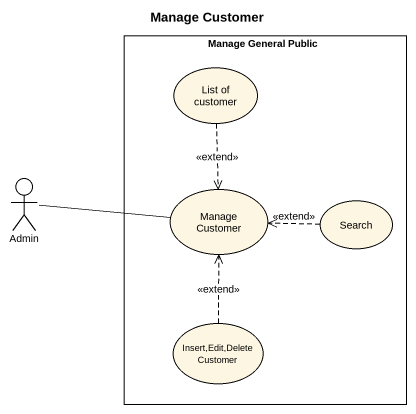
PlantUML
@startuml
title Manage Customer
rectangle "Manage General Public" as Manage_General_Public {
  usecase "List of customer" as List_of_customer
  usecase "Manage Customer" as Manage_Customer
  usecase Search
  usecase "Insert,Edit,Delete Customer" as Insert_Edit_Delete_Customer
}
actor Admin
List_of_customer ..> Manage_Customer : <<extend>>
Admin -right- Manage_Customer
Search .left.> Manage_Customer : <<extend>>
Insert_Edit_Delete_Customer .up.> Manage_Customer : <<extend>>
@enduml
